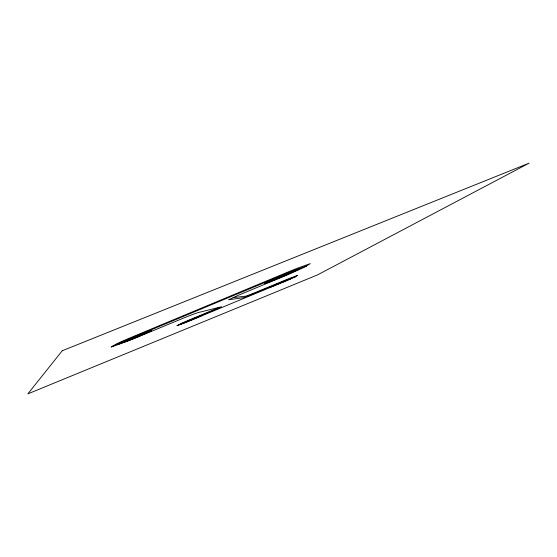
<?xml version="1.0" encoding="UTF-8"?>
<svg xmlns="http://www.w3.org/2000/svg" width="557" height="557" viewBox="0 0 557 557"><rect width="100%" height="100%" fill="white"/><g stroke="black" fill="none" stroke-linecap="round" stroke-linejoin="round"><path stroke-width="0.84" d="M280.644 283.179L281.25 282.928A33.128 1.372 -23 0 0 285.713 281.055L295.468 276.718L286.758 280.032A34.736 1.365 -23 0 0 280.763 282.49L253.79 293.664A27.572 1.156 -23 0 1 249.682 295.335L243.534 297.675L228.6 299.777L238.076 295.405A23.457 1.044 -22.9 0 1 242.406 293.574L284.634 276A37.883 1.775 -23.1 0 0 289.765 273.821L304.359 267.269L310.284 263.628L297.647 268.112A38.795 1.775 -23.1 0 0 290.009 271.189L126.954 339.171L117.214 343.509L111.101 347.081L127.943 341.023A49.162 2.36 -22.6 0 0 132.42 339.248L183.274 318.193A31.603 1.399 -22.8 0 1 188.022 316.292L190.96 315.137A22.851 1.023 -22.8 0 1 192.91 314.392L197.658 312.707L221.568 306.782L214.856 309.796A17.65 0.738 -22.9 0 1 212.398 310.82L187.006 321.34M306.259 266.253L306.615 265.926L293.748 270.535A40.278 1.81 -23 0 0 286.054 273.64L125.095 340.689L111.546 346.739M270.347 287.147L278.235 283.645A25.399 1.003 -23 0 1 285.219 280.763L291.165 278.507L287.899 280.018M295.384 276.78L297.682 275.318L289.062 278.584A33.469 1.33 -23 0 0 283.854 280.714L256.171 292.188A26.339 1.114 -23 0 1 252.084 293.852L245.964 296.157L233.125 297.563M177.196 325.594L188.134 320.971M297.515 269.491L283.269 275.604A29.883 1.413 -23.1 0 1 279.036 277.323L270.048 280.749M123.807 341.538L118.168 344.219L126.794 341.246A31.902 1.511 -22.6 0 0 137.788 336.867L151.692 330.691L151.295 330.733A9.97 0.46 -22.6 0 0 150.891 330.844L147.159 332.139A24.689 1.128 -22.6 0 0 143.901 333.365L142.035 334.082A32.696 1.483 -22.6 0 0 135.267 336.762M149.137 331.422L148.726 331.603M148.649 331.631L141.882 334.465A30.76 1.476 -22.6 0 1 130.916 338.823L125.499 340.835M219.897 307.192L219.312 307.443A19.502 0.829 -22.9 0 1 214.877 309.309L183.107 322.545L176.98 325.741L186.01 322.322A38.37 1.622 -22.8 0 0 190.849 320.359L280.812 283.019M286.263 280.728L281.724 282.643M187.291 321.319L181.143 324.028L185.975 322.245A25.295 1.058 -22.8 0 0 193.961 318.994L201.161 315.847L195.11 318.124A25.518 1.023 -22.8 0 0 192.534 319.161L191.65 319.523A21.988 0.884 -22.8 0 0 188.99 320.616M279.886 283.402L275.304 285.268M274.469 285.602L270.444 287.127M264.561 283.548L267.917 282.476A19.613 0.905 -23.1 0 0 270.054 281.675L274.65 279.872A30.141 1.406 -23.1 0 0 284.592 275.785L299.367 268.996L289.898 272.387A28.978 1.309 -23 0 0 279.899 276.481L264.812 283.283A8.188 0.376 -23 0 0 264.533 283.492M123.772 341.545A23.004 1.058 -22.6 0 1 135.219 336.79M62.238 350.757L27.85 393.869L317.476 274.928L529.15 163.131L62.238 350.757"/></g></svg>
